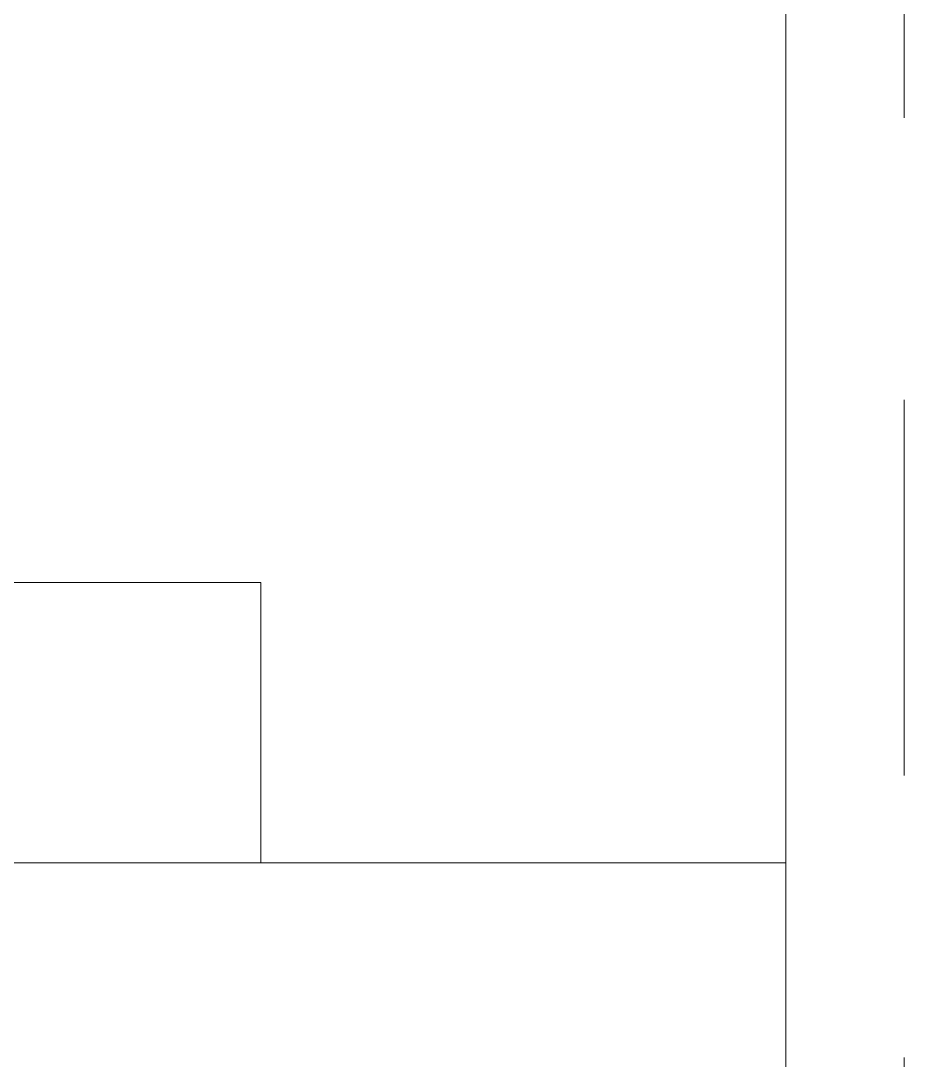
# Model space of a CAD drawing. Header units: millimetres. Extents: x -99196 to 15601, y -9661 to 93550.
# Drawn here: x -9070 to -7951, y 41750 to 43067 of the extents above; entities that cross this region are included whole.
import ezdxf

# ---------------------------------------------------------------- set-up
doc = ezdxf.new("R2010")
doc.units = ezdxf.units.MM
doc.linetypes.add('Centre', pattern=[31.75, 6.35, -4.7625, 15.875, -4.7625])
for name, color, linetype, lineweight in [('M-EQPM', 44, 'Continuous', 5), ('NET-THAY', 2, 'Continuous', 9), ('TRUC', 225, 'Continuous', 5)]:
    doc.layers.add(name, color=color, linetype=linetype, lineweight=lineweight)

# ---------------------------------------------------------------- blocks, each defined once
blk = doc.blocks.new('ALB-AC MAY LANH - Generic _Without Brackets_-1836009-MẶT ĐỨNG 14-1')
at = {"layer": 'M-EQPM'}
for p, q in [((-9635.5, 19255), (-8765.5, 19255)), ((-8765.5, 19255), (-8765.5, 18900))]:
    blk.add_line(p, q, dxfattribs=at)
blk = doc.blocks.new('A$C677B3655')
at = {"layer": 'NET-THAY'}
blk.add_line((-21428.3, 300), (-23628.3, 300), dxfattribs=at)
at = {"layer": 'M-EQPM'}
blk.add_blockref('ALB-AC MAY LANH - Generic _Without Brackets_-1836009-MẶT ĐỨNG 14-1', (-13327.7, -18600), dxfattribs=at)

msp = doc.modelspace()

# ---------------------------------------------------------------- linework, layer by layer
at = {"layer": 'NET-THAY'}
msp.add_line((-8100.5, 18600), (-8100.5, 91900), dxfattribs=at)
at = {"layer": 'TRUC', "linetype": 'Centre', "ltscale": 75}
msp.add_line((-7950.5, -5514.5), (-7950.5, 91838.4), dxfattribs=at)

# ---------------------------------------------------------------- block references
at = {"layer": 'NET-THAY'}
msp.add_blockref('A$C677B3655', (13327.7, 41700), dxfattribs=at)

doc.saveas('drawing.dxf')
